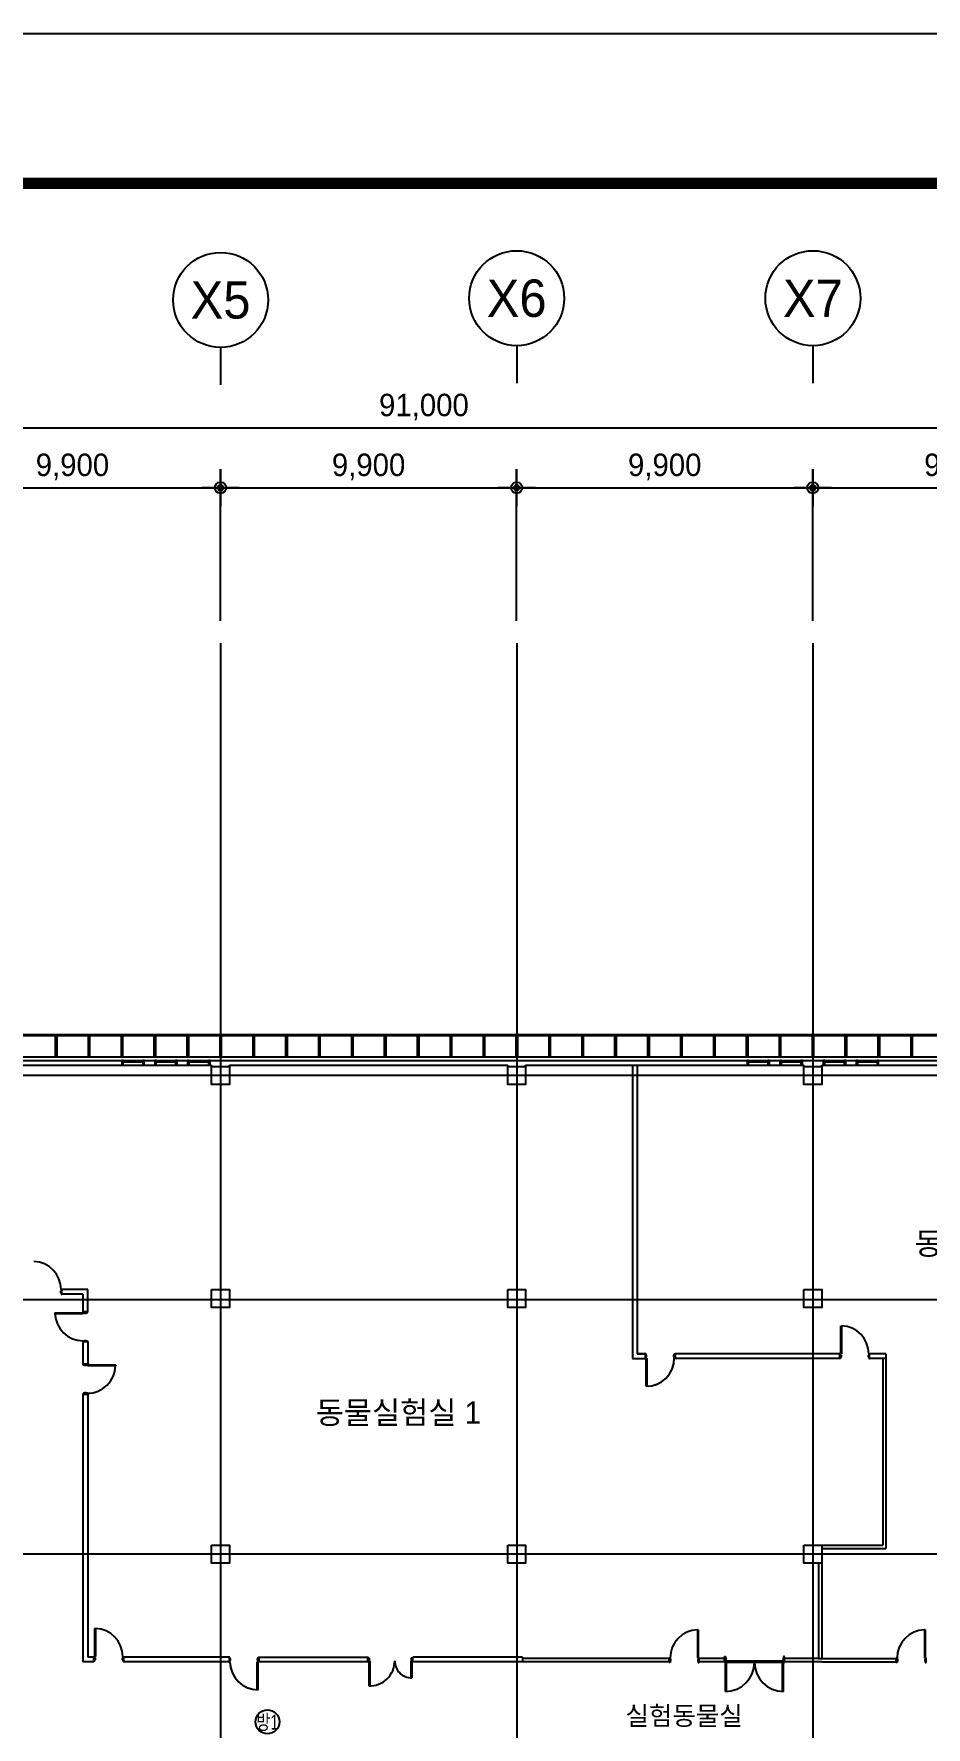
# Model space of a CAD drawing. Header units: metres. Extents: x 854089 to 1083578, y 553449 to 701949.
# Drawn here: x 935303 to 965132, y 645344 to 701949 of the extents above; entities that cross this region are included whole.
import ezdxf
from ezdxf.enums import TextEntityAlignment as Align

# ---------------------------------------------------------------- set-up
doc = ezdxf.new("R2010")
doc.units = ezdxf.units.M
doc.header["$LTSCALE"] = 300
doc.layers.get('Defpoints').update_dxf_attribs({"color": 8})
for name, color, linetype in [('001dmp-FORM', 7, 'Continuous'), ('A-AL', 6, 'Continuous'), ('A-CEN-1', 1, 'Continuous'), ('A-CON', 2, 'Continuous'), ('A-DIM', 7, 'Continuous'), ('A-GRID-DIMS', 14, 'Continuous'), ('A-TXT', 3, 'Continuous'), ('A-TXT-S', 3, 'Continuous'), ('A-WAL-DW', 7, 'Continuous'), ('A-WIN-GLASS', 4, 'Continuous'), ('DIM', 7, 'Continuous'), ('Text-방', 7, 'Continuous'), ('z', 9, 'Continuous'), ('외장그레이팅', 4, 'Continuous'), ('프레임', 5, 'Continuous')]:
    doc.layers.add(name, color=color, linetype=linetype)
doc.styles.add('TEXT(돋음)', font='')
doc.styles.add('돋움', font='')
doc.styles.get('TEXT(돋음)').set_extended_font_data('Dotum')
doc.styles.get('돋움').set_extended_font_data('Dotum')
doc.dimstyles.new('DIM250', dxfattribs={"dimscale": 250, "dimtxt": 3, "dimasz": 1, "dimexe": 2, "dimexo": 3, "dimgap": 1, "dimtad": 1, "dimdec": 0, "dimzin": 0, "dimdsep": 46, "dimlunit": 6, "dimtxsty": 'TEXT(돋음)', "dimblk": 'Z_DOT', "dimcen": 2.5, "dimdle": 2, "dimclrd": 256, "dimclre": 256, "dimclrt": 3, "dimadec": 0, "dimazin": 0, "dimtfac": 1, "dimtdec": 0, "dimtix": 1, "dimtmove": 2, "dimatfit": 3, "dimldrblk": 'Z_DOT', "dimfxl": 1, "dimtolj": 1, "dimtzin": 0, "dimarcsym": 0})

# ---------------------------------------------------------------- blocks, each defined once
blk = doc.blocks.new('이중외피a')
at = {"layer": '외장그레이팅'}
for p, q in [((2453864, -664026, 0), (2367228, -664026, 0)), ((2453834, -664056, 0), (2367269, -664056, 0))]:
    blk.add_line(p, q, dxfattribs=at)
at = {"layer": '프레임'}
for p, q in [((2394679, -664056, 0), (2394679, -664766, 0)), ((2394729, -664056, 0), (2394729, -664766, 0)), ((2395779, -664056, 0), (2395779, -664766, 0)), ((2395829, -664056, 0), (2395829, -664766, 0)), ((2396879, -664056, 0), (2396879, -664766, 0)), ((2396929, -664056, 0), (2396929, -664766, 0)), ((2397979, -664056, 0), (2397979, -664766, 0)), ((2398029, -664056, 0), (2398029, -664766, 0)), ((2399079, -664056, 0), (2399079, -664766, 0)), ((2399129, -664056, 0), (2399129, -664766, 0)), ((2400179, -664056, 0), (2400179, -664766, 0)), ((2400229, -664056, 0), (2400229, -664766, 0)), ((2401279, -664056, 0), (2401279, -664766, 0)), ((2401329, -664056, 0), (2401329, -664766, 0)), ((2402379, -664056, 0), (2402379, -664766, 0)), ((2402429, -664056, 0), (2402429, -664766, 0)), ((2403479, -664056, 0), (2403479, -664766, 0)), ((2403529, -664056, 0), (2403529, -664766, 0)), ((2404579, -664056, 0), (2404579, -664766, 0)), ((2404629, -664056, 0), (2404629, -664766, 0)), ((2405679, -664056, 0), (2405679, -664766, 0)), ((2405729, -664056, 0), (2405729, -664766, 0)), ((2406779, -664056, 0), (2406779, -664766, 0)), ((2406829, -664056, 0), (2406829, -664766, 0)), ((2407879, -664056, 0), (2407879, -664766, 0)), ((2407929, -664056, 0), (2407929, -664766, 0)), ((2408979, -664056, 0), (2408979, -664766, 0)), ((2409029, -664056, 0), (2409029, -664766, 0)), ((2410079, -664056, 0), (2410079, -664766, 0)), ((2410129, -664056, 0), (2410129, -664766, 0)), ((2411179, -664056, 0), (2411179, -664766, 0)), ((2411229, -664056, 0), (2411229, -664766, 0)), ((2412279, -664056, 0), (2412279, -664766, 0)), ((2412329, -664056, 0), (2412329, -664766, 0)), ((2413379, -664056, 0), (2413379, -664766, 0)), ((2413429, -664056, 0), (2413429, -664766, 0)), ((2414479, -664056, 0), (2414479, -664766, 0)), ((2414529, -664056, 0), (2414529, -664766, 0)), ((2415579, -664056, 0), (2415579, -664766, 0)), ((2415629, -664056, 0), (2415629, -664766, 0)), ((2416679, -664056, 0), (2416679, -664766, 0)), ((2416729, -664056, 0), (2416729, -664766, 0)), ((2417779, -664056, 0), (2417779, -664766, 0)), ((2417829, -664056, 0), (2417829, -664766, 0)), ((2418879, -664056, 0), (2418879, -664766, 0)), ((2418929, -664056, 0), (2418929, -664766, 0)), ((2419979, -664056, 0), (2419979, -664766, 0)), ((2420029, -664056, 0), (2420029, -664766, 0)), ((2421079, -664056, 0), (2421079, -664766, 0)), ((2421129, -664056, 0), (2421129, -664766, 0)), ((2422179, -664056, 0), (2422179, -664766, 0)), ((2422229, -664056, 0), (2422229, -664766, 0)), ((2423279, -664056, 0), (2423279, -664766, 0)), ((2423329, -664056, 0), (2423329, -664766, 0))]:
    blk.add_line(p, q, dxfattribs=at)
blk = doc.blocks.new('*U40')
blk.add_line((0, 5), (0, 0))
blk.add_circle((0, 11.35), 6.35)
at = {"color": 3, "style": '돋움'}
blk.add_attdef('NO', text='', height=5, dxfattribs=at).set_placement((0, 11.35), align=Align.MIDDLE_CENTER)
blk = doc.blocks.new('Z_DOT')
at = {"layer": 'DIM', "color": 7}
for p, q in [((0, -2.5), (0, 2.5)), ((-2.5, 0), (2.5, 0))]:
    blk.add_line(p, q, dxfattribs=at)
for radius in [0.75, 0.375]:
    blk.add_circle((0, 0), radius, dxfattribs=at)
blk = doc.blocks.new('*D78')
at = {"layer": 'A-DIM', "lineweight": -2, "transparency": 16777216}
for p, q in [((902843, 682325), (902843, 689275)), ((993843, 682325), (993843, 689275)), ((903093, 688775), (993593, 688775))]:
    blk.add_line(p, q, dxfattribs=at)
at = {"layer": 'Defpoints', "color": 0, "transparency": 16777216}
for p in [(993843, 688775), (902843, 681575), (993843, 681575)]:
    blk.add_point(p, dxfattribs=at)
at = {"layer": 'A-DIM', "lineweight": -2, "transparency": 16777216, "xscale": 250, "yscale": 250, "zscale": 250, "rotation": 180}
blk.add_blockref('Z_DOT', (902843, 688775), dxfattribs=at)
at = {"layer": 'A-DIM', "lineweight": -2, "transparency": 16777216, "xscale": 250, "yscale": 250, "zscale": 250}
blk.add_blockref('Z_DOT', (993843, 688775), dxfattribs=at)
at = {"layer": 'A-DIM', "color": 3, "transparency": 16777216, "insert": (948343, 689473), "char_height": 750, "attachment_point": 5, "style": 'TEXT(돋음)'}
blk.add_mtext('\\A1;91,000', dxfattribs=at)
blk = doc.blocks.new('*D83')
at = {"layer": 'A-DIM', "lineweight": -2, "transparency": 16777216}
for p, q in [((931643, 682325), (931643, 687275)), ((941543, 682325), (941543, 687275)), ((931893, 686775), (941293, 686775))]:
    blk.add_line(p, q, dxfattribs=at)
at = {"layer": 'Defpoints', "color": 0, "transparency": 16777216}
for p in [(941543, 686775), (931643, 681575), (941543, 681575)]:
    blk.add_point(p, dxfattribs=at)
at = {"layer": 'A-DIM', "lineweight": -2, "transparency": 16777216, "xscale": 250, "yscale": 250, "zscale": 250, "rotation": 180}
blk.add_blockref('Z_DOT', (931643, 686775), dxfattribs=at)
at = {"layer": 'A-DIM', "lineweight": -2, "transparency": 16777216, "xscale": 250, "yscale": 250, "zscale": 250}
blk.add_blockref('Z_DOT', (941543, 686775), dxfattribs=at)
at = {"layer": 'A-DIM', "color": 3, "transparency": 16777216, "insert": (936593, 687473), "char_height": 750, "attachment_point": 5, "style": 'TEXT(돋음)'}
blk.add_mtext('\\A1;9,900', dxfattribs=at)
blk = doc.blocks.new('*D84')
at = {"layer": 'A-DIM', "lineweight": -2, "transparency": 16777216}
for p, q in [((941543, 682325), (941543, 687275)), ((951443, 682325), (951443, 687275)), ((941793, 686775), (951193, 686775))]:
    blk.add_line(p, q, dxfattribs=at)
at = {"layer": 'Defpoints', "color": 0, "transparency": 16777216}
for p in [(951443, 686775), (941543, 681575), (951443, 681575)]:
    blk.add_point(p, dxfattribs=at)
at = {"layer": 'A-DIM', "lineweight": -2, "transparency": 16777216, "xscale": 250, "yscale": 250, "zscale": 250, "rotation": 180}
blk.add_blockref('Z_DOT', (941543, 686775), dxfattribs=at)
at = {"layer": 'A-DIM', "lineweight": -2, "transparency": 16777216, "xscale": 250, "yscale": 250, "zscale": 250}
blk.add_blockref('Z_DOT', (951443, 686775), dxfattribs=at)
at = {"layer": 'A-DIM', "color": 3, "transparency": 16777216, "insert": (946493, 687473), "char_height": 750, "attachment_point": 5, "style": 'TEXT(돋음)'}
blk.add_mtext('\\A1;9,900', dxfattribs=at)
blk = doc.blocks.new('*D85')
at = {"layer": 'A-DIM', "lineweight": -2, "transparency": 16777216}
for p, q in [((951443, 682325), (951443, 687275)), ((961343, 682325), (961343, 687275)), ((951693, 686775), (961093, 686775))]:
    blk.add_line(p, q, dxfattribs=at)
at = {"layer": 'Defpoints', "color": 0, "transparency": 16777216}
for p in [(961343, 686775), (951443, 681575), (961343, 681575)]:
    blk.add_point(p, dxfattribs=at)
at = {"layer": 'A-DIM', "lineweight": -2, "transparency": 16777216, "xscale": 250, "yscale": 250, "zscale": 250, "rotation": 180}
blk.add_blockref('Z_DOT', (951443, 686775), dxfattribs=at)
at = {"layer": 'A-DIM', "lineweight": -2, "transparency": 16777216, "xscale": 250, "yscale": 250, "zscale": 250}
blk.add_blockref('Z_DOT', (961343, 686775), dxfattribs=at)
at = {"layer": 'A-DIM', "color": 3, "transparency": 16777216, "insert": (956393, 687473), "char_height": 750, "attachment_point": 5, "style": 'TEXT(돋음)'}
blk.add_mtext('\\A1;9,900', dxfattribs=at)
blk = doc.blocks.new('*D86')
at = {"layer": 'A-DIM', "lineweight": -2, "transparency": 16777216}
for p, q in [((961343, 682325), (961343, 687275)), ((971243, 682325), (971243, 687275)), ((961593, 686775), (970993, 686775))]:
    blk.add_line(p, q, dxfattribs=at)
at = {"layer": 'Defpoints', "color": 0, "transparency": 16777216}
for p in [(971243, 686775), (961343, 681575), (971243, 681575)]:
    blk.add_point(p, dxfattribs=at)
at = {"layer": 'A-DIM', "lineweight": -2, "transparency": 16777216, "xscale": 250, "yscale": 250, "zscale": 250, "rotation": 180}
blk.add_blockref('Z_DOT', (961343, 686775), dxfattribs=at)
at = {"layer": 'A-DIM', "lineweight": -2, "transparency": 16777216, "xscale": 250, "yscale": 250, "zscale": 250}
blk.add_blockref('Z_DOT', (971243, 686775), dxfattribs=at)
at = {"layer": 'A-DIM', "color": 3, "transparency": 16777216, "insert": (966293, 687473), "char_height": 750, "attachment_point": 5, "style": 'TEXT(돋음)'}
blk.add_mtext('\\A1;9,900', dxfattribs=at)
blk = doc.blocks.new('xref-sheet(건축)')
at = {"layer": '001dmp-FORM', "color": 30}
blk.add_lwpolyline([(8410, 5940), (0, 5940), (0, 0), (8410, 0)], close=True, dxfattribs=at)
at = {"layer": '001dmp-FORM', "const_width": 15}
blk.add_lwpolyline([(300, 200), (300, 5740), (8210, 5740), (8210, 200)], close=True, dxfattribs=at)

msp = doc.modelspace()

# ---------------------------------------------------------------- linework, layer by layer
at = {"layer": 'A-AL', "ltscale": 3, "elevation": 0}
msp.add_lwpolyline([(915886.6, 646914.8), (909565.3, 667746.6), (994463.4, 667746.6), (994463.4, 583386.9), (973651.2, 589702.2), (973738.2, 589989.3), (994163.4, 583791.4), (994163.4, 624326.6), (993343.4, 624326.6)], dxfattribs=at)
at = {"layer": 'A-CEN-1', "linetype": 'Continuous'}
for p, q in [((941543.4, 681575.2), (941543.4, 632096.8)), ((951443.4, 681575.2), (951443.4, 632096.8)), ((961343.4, 681575.2), (961343.4, 632096.8)), ((1019023.5, 667126.6), (880541.6, 667126.6)), ((1019023.5, 659626.6), (880541.6, 659626.6)), ((1019023.5, 651126.6), (880541.6, 651126.6))]:
    msp.add_line(p, q, dxfattribs=at)
at = {"layer": 'A-CON', "elevation": 0}
for points in [[(941243.4, 667426.6), (941843.4, 667426.6), (941843.4, 666826.6), (941243.4, 666826.6)], [(951143.4, 667426.6), (951743.4, 667426.6), (951743.4, 666826.6), (951143.4, 666826.6)], [(961043.4, 667426.6), (961643.4, 667426.6), (961643.4, 666826.6), (961043.4, 666826.6)], [(941243.4, 659976.6), (941843.4, 659976.6), (941843.4, 659376.6), (941243.4, 659376.6)], [(951143.4, 659976.6), (951743.4, 659976.6), (951743.4, 659376.6), (951143.4, 659376.6)], [(961043.4, 659976.6), (961643.4, 659976.6), (961643.4, 659376.6), (961043.4, 659376.6)], [(941243.4, 651426.6), (941843.4, 651426.6), (941843.4, 650826.6), (941243.4, 650826.6)], [(951143.4, 651426.6), (951743.4, 651426.6), (951743.4, 650826.6), (951143.4, 650826.6)], [(961043.4, 651426.6), (961643.4, 651426.6), (961643.4, 650826.6), (961043.4, 650826.6)]]:
    msp.add_lwpolyline(points, close=True, dxfattribs=at)
at = {"layer": 'A-WAL-DW'}
for p, q in [((921444, 667626.7, 0), (994344, 667626.7, 0)), ((931944, 667476.7, 0), (941244, 667476.7, 0)), ((941244, 667426.8, 0), (941244, 667476.8, 0)), ((941844, 667476.7, 0), (951144, 667476.7, 0)), ((941844, 667426.8, 0), (941844, 667476.8, 0)), ((951144, 667426.8, 0), (951144, 667476.8, 0)), ((951744, 667426.8, 0), (951744, 667476.8, 0)), ((951744, 667476.7, 0), (961044, 667476.7, 0)), ((955313.4, 667476.7), (955313.4, 657666.6)), ((955473.4, 667476.7), (955473.4, 657826.6)), ((961044, 667426.8, 0), (961044, 667476.8, 0)), ((961644, 667426.8, 0), (961644, 667476.8, 0)), ((961644, 667476.7, 0), (970944, 667476.7, 0)), ((937103.4, 659976.6), (936243.4, 659976.6)), ((936943.4, 659816.6), (936243.4, 659816.6)), ((936943.4, 659816.6), (936943.4, 659226.6)), ((937103.4, 659226.6), (937103.4, 659976.6)), ((936943.4, 658226.6), (936943.4, 657476.6)), ((937103.4, 658226.6), (937103.4, 657476.6)), ((955473.4, 657826.6), (955743.4, 657826.6)), ((955743.4, 657826.6), (955493.4, 657826.6)), ((955493.4, 657826.6), (955743.4, 657826.6)), ((955743.4, 657826.6), (955493.4, 657826.6)), ((962243.4, 657826.6), (956743.4, 657826.6)), ((962243.4, 657826.6), (956843.4, 657826.6)), ((962243.4, 657826.6), (956843.4, 657826.6)), ((963783.4, 657826.6), (963243.4, 657826.6)), ((963783.4, 657826.6), (963783.4, 651316.6)), ((955313.4, 657666.6), (955743.4, 657666.6)), ((962243.4, 657666.6), (956743.4, 657666.6)), ((963783.4, 657666.6), (963243.4, 657666.6)), ((963683.4, 657666.6), (963683.4, 651426.6)), ((936943.4, 656476.6), (936943.4, 647526.6)), ((936943.4, 656476.6), (936943.4, 647526.6)), ((937103.4, 656476.6), (937103.4, 651466.6)), ((937103.4, 651466.6), (937103.4, 647686.6)), ((961643.4, 651426.6), (963683.4, 651426.6)), ((961643.4, 651316.6), (963783.4, 651316.6)), ((961533.4, 650826.6), (961533.4, 647636.6)), ((961643.4, 650826.6), (961643.4, 647636.6)), ((937303.4, 647686.6), (937103.4, 647686.6)), ((941828.4, 647686.6), (938303.4, 647686.6)), ((942828.4, 647686.6), (946466.6, 647686.6)), ((951643.4, 647686.6), (947966.6, 647686.6)), ((951643.4, 647686.6), (951643.4, 647526.6)), ((956543.4, 647636.6), (951643.4, 647636.6)), ((961533.4, 647636.6), (960393.4, 647636.6)), ((961533.4, 647636.6), (964131.6, 647636.6)), ((937303.4, 647526.6), (936943.4, 647526.6)), ((941828.4, 647526.6), (938303.4, 647526.6)), ((946466.6, 647526.6), (942828.4, 647526.6)), ((956543.4, 647526.6), (947966.6, 647526.6)), ((961643.4, 647526.6), (960393.4, 647526.6)), ((961643.4, 647526.6), (964131.6, 647526.6))]:
    msp.add_line(p, q, dxfattribs=at)
at = {"layer": 'A-WIN-GLASS'}
for p, q in [((938293.4, 667626.7, 0), (938943.4, 667626.7)), ((938293.4, 667586.7, 0), (938943.4, 667586.7)), ((938293.4, 667476.7, 0), (938943.4, 667476.7)), ((939393.4, 667626.7, 0), (940043.4, 667626.7)), ((939393.4, 667586.7, 0), (940043.4, 667586.7)), ((939393.4, 667476.7, 0), (940043.4, 667476.7)), ((940493.4, 667626.7, 0), (941143.4, 667626.7)), ((940493.4, 667586.7, 0), (941143.4, 667586.7)), ((940493.4, 667476.7, 0), (941143.4, 667476.7)), ((959193.4, 667626.7), (959843.4, 667626.7, 0)), ((959193.4, 667586.7), (959843.4, 667586.7, 0)), ((959193.4, 667476.7), (959843.4, 667476.7, 0)), ((960293.4, 667626.7), (960943.4, 667626.7, 0)), ((960293.4, 667586.7), (960943.4, 667586.7, 0)), ((960293.4, 667476.7), (960943.4, 667476.7, 0)), ((961743.4, 667626.7, 0), (962393.4, 667626.7)), ((961743.4, 667586.7, 0), (962393.4, 667586.7)), ((961743.4, 667476.7, 0), (962393.4, 667476.7)), ((962843.4, 667626.7, 0), (963493.4, 667626.7)), ((962843.4, 667586.7, 0), (963493.4, 667586.7)), ((962843.4, 667476.7, 0), (963493.4, 667476.7))]:
    msp.add_line(p, q, dxfattribs=at)
at = {"layer": 'A-WIN-GLASS', "elevation": 0}
for points in [[(938243.4, 667626.7), (938243.4, 667476.7), (938293.4, 667476.7), (938293.4, 667626.7)], [(938943.4, 667626.7), (938943.4, 667476.7), (938993.4, 667476.7), (938993.4, 667626.7)], [(939343.4, 667626.7), (939343.4, 667476.7), (939393.4, 667476.7), (939393.4, 667626.7)], [(940043.4, 667626.7), (940043.4, 667476.7), (940093.4, 667476.7), (940093.4, 667626.7)], [(940443.4, 667626.7), (940443.4, 667476.7), (940493.4, 667476.7), (940493.4, 667626.7)], [(941143.4, 667626.7), (941143.4, 667476.7), (941193.4, 667476.7), (941193.4, 667626.7)], [(961693.4, 667626.7), (961693.4, 667476.7), (961743.4, 667476.7), (961743.4, 667626.7)], [(962393.4, 667626.7), (962393.4, 667476.7), (962443.4, 667476.7), (962443.4, 667626.7)], [(962793.4, 667626.7), (962793.4, 667476.7), (962843.4, 667476.7), (962843.4, 667626.7)], [(963493.4, 667626.7), (963493.4, 667476.7), (963543.4, 667476.7), (963543.4, 667626.7)]]:
    msp.add_lwpolyline(points, close=True, dxfattribs=at)
at = {"layer": 'A-WIN-GLASS'}
for points in [[(959143.4, 667626.7), (959143.4, 667476.7), (959193.4, 667476.7), (959193.4, 667626.7)], [(959843.4, 667626.7), (959843.4, 667476.7), (959893.4, 667476.7), (959893.4, 667626.7)], [(960243.4, 667626.7), (960243.4, 667476.7), (960293.4, 667476.7), (960293.4, 667626.7)], [(960943.4, 667626.7), (960943.4, 667476.7), (960993.4, 667476.7), (960993.4, 667626.7)]]:
    msp.add_lwpolyline(points, close=True, dxfattribs=at)
at = {"layer": 'Text-방', "color": 1}
msp.add_circle((943111.3, 645520), 400, dxfattribs=at)
at = {"layer": 'z', "color": 4}
for p, q in [((936213.4, 659926.6), (936198.4, 659926.6)), ((936198.4, 659926.6), (936198.4, 659866.6)), ((936198.4, 659866.6), (936213.4, 659866.6)), ((936243.4, 659971.6), (936213.4, 659971.6)), ((936213.4, 659971.6), (936213.4, 659926.6)), ((936213.4, 659866.6), (936213.4, 659821.6)), ((936213.4, 659821.6), (936243.4, 659821.6)), ((936243.4, 659816.6), (936243.4, 659976.6)), ((936243.4, 659821.6), (936243.4, 659971.6)), ((936008.4, 659196.6), (936948.4, 659196.6)), ((936008.4, 659196.6), (936008.4, 659166.6)), ((936008.4, 659196.6), (936948.4, 659196.6)), ((936008.4, 659196.6), (936008.4, 659166.6)), ((936008.4, 659166.6), (936948.4, 659166.6)), ((936008.4, 659166.6), (936948.4, 659166.6)), ((937103.4, 659226.6), (936943.4, 659226.6)), ((937098.4, 659226.6), (936948.4, 659226.6)), ((936948.4, 659226.6), (936948.4, 659196.6)), ((937098.4, 659226.6), (936948.4, 659226.6)), ((936948.4, 659226.6), (936948.4, 659196.6)), ((936948.4, 659196.6), (936948.4, 659166.6)), ((936948.4, 659196.6), (936948.4, 659166.6)), ((936948.4, 659196.6), (936993.4, 659196.6)), ((936948.4, 659196.6), (936993.4, 659196.6)), ((936993.4, 659196.6), (936993.4, 659181.6)), ((936993.4, 659196.6), (936993.4, 659181.6)), ((936993.4, 659181.6), (937053.4, 659181.6)), ((936993.4, 659181.6), (937053.4, 659181.6)), ((937053.4, 659181.6), (937053.4, 659196.6)), ((937053.4, 659196.6), (937098.4, 659196.6)), ((937053.4, 659181.6), (937053.4, 659196.6)), ((937053.4, 659196.6), (937098.4, 659196.6)), ((937098.4, 659196.6), (937098.4, 659226.6)), ((937098.4, 659196.6), (937098.4, 659226.6)), ((962273.4, 658761.6), (962273.4, 657821.6)), ((962273.4, 658741.6), (962303.4, 658741.6)), ((962303.4, 658761.6), (962303.4, 657821.6)), ((937103.4, 658226.6), (936943.4, 658226.6)), ((936948.4, 658226.6), (936948.4, 658256.6)), ((936948.4, 658256.6), (936993.4, 658256.6)), ((936948.4, 658226.6), (936948.4, 658256.6)), ((936948.4, 658256.6), (936993.4, 658256.6)), ((937098.4, 658226.6), (936948.4, 658226.6)), ((937098.4, 658226.6), (936948.4, 658226.6)), ((936993.4, 658256.6), (936993.4, 658271.6)), ((936993.4, 658271.6), (937053.4, 658271.6)), ((936993.4, 658256.6), (936993.4, 658271.6)), ((936993.4, 658271.6), (937053.4, 658271.6)), ((937053.4, 658271.6), (937053.4, 658256.6)), ((937053.4, 658271.6), (937053.4, 658256.6)), ((937053.4, 658256.6), (937098.4, 658256.6)), ((937053.4, 658256.6), (937098.4, 658256.6)), ((937098.4, 658256.6), (937098.4, 658226.6)), ((937098.4, 658256.6), (937098.4, 658226.6)), ((955473.4, 657826.6), (955473.4, 657826.6)), ((955743.4, 657828.3), (955743.4, 657678.3)), ((955773.4, 657828.3), (955743.4, 657828.3)), ((955743.4, 657828.3), (955743.4, 657666.6)), ((955773.4, 657828.3), (955743.4, 657828.3)), ((955773.4, 657783.3), (955773.4, 657828.3)), ((955773.4, 657783.3), (955773.4, 657828.3)), ((955788.4, 657783.3), (955773.4, 657783.3)), ((955788.4, 657783.3), (955773.4, 657783.3)), ((955788.4, 657723.3), (955788.4, 657783.3)), ((955788.4, 657723.3), (955788.4, 657783.3)), ((956698.4, 657723.3), (956698.4, 657783.3)), ((956698.4, 657783.3), (956713.4, 657783.3)), ((956698.4, 657723.3), (956698.4, 657783.3)), ((956698.4, 657783.3), (956713.4, 657783.3)), ((956713.4, 657783.3), (956713.4, 657828.3)), ((956713.4, 657828.3), (956743.4, 657828.3)), ((956713.4, 657783.3), (956713.4, 657828.3)), ((956713.4, 657828.3), (956743.4, 657828.3)), ((956743.4, 657826.6), (956743.4, 657666.6)), ((962243.4, 657666.6), (962243.4, 657826.6)), ((962243.4, 657821.6), (962273.4, 657821.6)), ((962273.4, 657821.6), (962303.4, 657821.6)), ((962273.4, 657821.6), (962273.4, 657776.6)), ((962273.4, 657776.6), (962288.4, 657776.6)), ((962288.4, 657776.6), (962288.4, 657716.6)), ((963213.4, 657776.6), (963198.4, 657776.6)), ((963198.4, 657776.6), (963198.4, 657716.6)), ((963243.4, 657821.6), (963213.4, 657821.6)), ((963213.4, 657821.6), (963213.4, 657776.6)), ((963243.4, 657666.6), (963243.4, 657826.6)), ((937103.4, 657476.6), (936943.4, 657476.6)), ((936948.4, 657476.6), (937098.4, 657476.6)), ((936948.4, 657446.6), (936948.4, 657476.6)), ((936948.4, 657476.6), (937098.4, 657476.6)), ((936948.4, 657446.6), (936948.4, 657476.6)), ((936993.4, 657446.6), (936948.4, 657446.6)), ((936993.4, 657446.6), (936948.4, 657446.6)), ((936993.4, 657431.6), (936993.4, 657446.6)), ((936993.4, 657431.6), (936993.4, 657446.6)), ((937053.4, 657431.6), (936993.4, 657431.6)), ((937053.4, 657431.6), (936993.4, 657431.6)), ((937098.4, 657446.6), (937053.4, 657446.6)), ((937053.4, 657446.6), (937053.4, 657431.6)), ((937098.4, 657446.6), (937053.4, 657446.6)), ((937053.4, 657446.6), (937053.4, 657431.6)), ((937098.4, 657476.6), (937098.4, 657446.6)), ((937098.4, 657476.6), (937098.4, 657446.6)), ((938038.4, 657446.6), (937098.4, 657446.6)), ((937098.4, 657446.6), (937098.4, 657416.6)), ((938038.4, 657446.6), (937098.4, 657446.6)), ((937098.4, 657446.6), (937098.4, 657416.6)), ((938038.4, 657416.6), (937098.4, 657416.6)), ((938038.4, 657416.6), (937098.4, 657416.6)), ((937153.4, 657476.6), (937103.4, 657476.6)), ((938038.4, 657446.6), (938038.4, 657416.6)), ((938038.4, 657446.6), (938038.4, 657416.6)), ((955743.4, 657678.3), (955773.4, 657678.3)), ((955743.4, 657678.3), (955773.4, 657678.3)), ((955773.4, 657678.3), (955773.4, 657723.3)), ((955773.4, 657723.3), (955788.4, 657723.3)), ((955773.4, 657678.3), (955773.4, 657723.3)), ((955773.4, 657723.3), (955788.4, 657723.3)), ((955773.4, 656738.3), (955773.4, 657678.3)), ((955773.4, 656738.3), (955773.4, 657678.3)), ((955803.4, 656738.3), (955803.4, 657678.3)), ((955803.4, 656738.3), (955803.4, 657678.3)), ((956713.4, 657723.3), (956698.4, 657723.3)), ((956713.4, 657723.3), (956698.4, 657723.3)), ((956713.4, 657678.3), (956713.4, 657723.3)), ((956713.4, 657678.3), (956713.4, 657723.3)), ((956743.4, 657678.3), (956713.4, 657678.3)), ((956743.4, 657678.3), (956713.4, 657678.3)), ((962273.4, 657671.6), (962243.4, 657671.6)), ((962288.4, 657716.6), (962273.4, 657716.6)), ((962273.4, 657716.6), (962273.4, 657671.6)), ((963198.4, 657716.6), (963213.4, 657716.6)), ((963213.4, 657716.6), (963213.4, 657671.6)), ((963213.4, 657671.6), (963243.4, 657671.6)), ((937103.4, 656476.6), (936943.4, 656476.6)), ((936993.4, 656506.6), (936948.4, 656506.6)), ((936948.4, 656506.6), (936948.4, 656476.6)), ((936993.4, 656506.6), (936948.4, 656506.6)), ((936948.4, 656506.6), (936948.4, 656476.6)), ((936948.4, 656476.6), (937098.4, 656476.6)), ((936948.4, 656476.6), (937098.4, 656476.6)), ((937053.4, 656521.6), (936993.4, 656521.6)), ((936993.4, 656521.6), (936993.4, 656506.6)), ((937053.4, 656521.6), (936993.4, 656521.6)), ((936993.4, 656521.6), (936993.4, 656506.6)), ((937053.4, 656506.6), (937053.4, 656521.6)), ((937053.4, 656506.6), (937053.4, 656521.6)), ((937098.4, 656506.6), (937053.4, 656506.6)), ((937098.4, 656506.6), (937053.4, 656506.6)), ((937098.4, 656476.6), (937098.4, 656506.6)), ((937098.4, 656476.6), (937098.4, 656506.6)), ((937153.4, 656476.6), (937103.4, 656476.6)), ((937333.4, 648641.6), (937333.4, 647701.6)), ((937333.4, 648641.6), (937363.4, 648641.6)), ((937333.4, 648641.6), (937333.4, 647701.6)), ((937333.4, 648641.6), (937363.4, 648641.6)), ((937363.4, 648641.6), (937363.4, 647701.6)), ((937363.4, 648641.6), (937363.4, 647701.6)), ((957483.4, 648596.6), (957483.4, 647656.6)), ((957513.4, 648596.6), (957483.4, 648596.6)), ((957483.4, 648596.6), (957483.4, 647656.6)), ((957513.4, 648596.6), (957483.4, 648596.6)), ((957513.4, 648596.6), (957513.4, 647656.6)), ((957513.4, 648596.6), (957513.4, 647656.6)), ((965071.7, 648596.6), (965071.7, 647656.6)), ((965101.6, 648596.6), (965071.7, 648596.6)), ((965071.7, 648596.6), (965071.7, 647656.6)), ((965101.6, 648596.6), (965071.7, 648596.6)), ((965101.6, 648596.6), (965101.6, 647656.6)), ((965101.6, 648596.6), (965101.6, 647656.6)), ((937303.4, 647551.6), (937303.4, 647701.6)), ((937303.4, 647701.6), (937333.4, 647701.6)), ((937303.4, 647551.6), (937303.4, 647701.6)), ((937303.4, 647701.6), (937333.4, 647701.6)), ((937303.4, 647686.6), (937303.4, 647526.6)), ((937333.4, 647701.6), (937363.4, 647701.6)), ((937333.4, 647701.6), (937363.4, 647701.6)), ((937333.4, 647701.6), (937333.4, 647656.6)), ((937333.4, 647701.6), (937333.4, 647656.6)), ((937333.4, 647656.6), (937348.4, 647656.6)), ((937333.4, 647656.6), (937348.4, 647656.6)), ((937348.4, 647596.6), (937333.4, 647596.6)), ((937333.4, 647596.6), (937333.4, 647551.6)), ((937348.4, 647596.6), (937333.4, 647596.6)), ((937333.4, 647596.6), (937333.4, 647551.6)), ((937348.4, 647656.6), (937348.4, 647596.6)), ((937348.4, 647656.6), (937348.4, 647596.6)), ((938273.4, 647656.6), (938258.4, 647656.6)), ((938258.4, 647656.6), (938258.4, 647596.6)), ((938273.4, 647656.6), (938258.4, 647656.6)), ((938258.4, 647656.6), (938258.4, 647596.6)), ((938258.4, 647596.6), (938273.4, 647596.6)), ((938258.4, 647596.6), (938273.4, 647596.6)), ((938303.4, 647701.6), (938273.4, 647701.6)), ((938273.4, 647701.6), (938273.4, 647656.6)), ((938303.4, 647701.6), (938273.4, 647701.6)), ((938273.4, 647701.6), (938273.4, 647656.6)), ((938273.4, 647596.6), (938273.4, 647551.6)), ((938273.4, 647596.6), (938273.4, 647551.6)), ((938303.4, 647551.6), (938303.4, 647701.6)), ((938303.4, 647551.6), (938303.4, 647701.6)), ((938303.4, 647686.6), (938303.4, 647526.6)), ((941828.4, 647686.6), (941828.4, 647526.6)), ((941828.4, 647681.6), (941828.4, 647531.6)), ((941858.4, 647681.6), (941828.4, 647681.6)), ((941828.4, 647681.6), (941828.4, 647531.6)), ((941858.4, 647681.6), (941828.4, 647681.6)), ((941858.4, 647636.6), (941858.4, 647681.6)), ((941858.4, 647636.6), (941858.4, 647681.6)), ((941873.4, 647636.6), (941858.4, 647636.6)), ((941873.4, 647636.6), (941858.4, 647636.6)), ((941858.4, 647531.6), (941858.4, 647576.6)), ((941858.4, 647576.6), (941873.4, 647576.6)), ((941858.4, 647531.6), (941858.4, 647576.6)), ((941858.4, 647576.6), (941873.4, 647576.6)), ((941873.4, 647576.6), (941873.4, 647636.6)), ((941873.4, 647576.6), (941873.4, 647636.6)), ((942783.4, 647576.6), (942783.4, 647636.6)), ((942783.4, 647636.6), (942798.4, 647636.6)), ((942783.4, 647576.6), (942783.4, 647636.6)), ((942783.4, 647636.6), (942798.4, 647636.6)), ((942798.4, 647576.6), (942783.4, 647576.6)), ((942798.4, 647576.6), (942783.4, 647576.6)), ((942798.4, 647636.6), (942798.4, 647681.6)), ((942798.4, 647681.6), (942828.4, 647681.6)), ((942798.4, 647636.6), (942798.4, 647681.6)), ((942798.4, 647681.6), (942828.4, 647681.6)), ((942798.4, 647531.6), (942798.4, 647576.6)), ((942798.4, 647531.6), (942798.4, 647576.6)), ((942828.4, 647686.6), (942828.4, 647526.6)), ((942828.4, 647681.6), (942828.4, 647531.6)), ((942828.4, 647681.6), (942828.4, 647531.6)), ((946466.6, 647526.6), (946466.6, 647686.6)), ((946516.5, 647656.6), (946466.6, 647656.6)), ((946466.6, 647556.6), (946466.6, 647656.6)), ((946516.5, 647656.6), (946466.6, 647656.6)), ((946466.6, 647556.6), (946466.6, 647656.6)), ((946516.5, 647592.5), (946496, 647592.5)), ((946496, 647592.5), (946496, 647556.6)), ((946516.5, 647592.5), (946496, 647592.5)), ((946496, 647592.5), (946496, 647556.6)), ((946516.5, 647656.6), (946516.5, 647592.5)), ((946516.5, 647656.6), (946516.5, 647592.5)), ((947916.8, 647656.6), (947916.8, 647592.5)), ((947916.8, 647656.6), (947966.6, 647656.6)), ((947916.8, 647656.6), (947916.8, 647592.5)), ((947916.8, 647656.6), (947966.6, 647656.6)), ((947916.8, 647592.5), (947937.3, 647592.5)), ((947916.8, 647592.5), (947937.3, 647592.5)), ((947937.3, 647592.5), (947937.3, 647556.6)), ((947937.3, 647592.5), (947937.3, 647556.6)), ((947966.6, 647526.6), (947966.6, 647686.6)), ((947966.6, 647556.6), (947966.6, 647656.6)), ((947966.6, 647556.6), (947966.6, 647656.6)), ((947966.6, 647556.6), (947966.6, 647656.6)), ((947966.6, 647556.6), (947966.6, 647656.6)), ((956543.4, 647506.6), (956543.4, 647656.6)), ((956543.4, 647656.6), (956573.4, 647656.6)), ((956543.4, 647506.6), (956543.4, 647656.6)), ((956543.4, 647656.6), (956573.4, 647656.6)), ((956573.4, 647656.6), (956573.4, 647611.6)), ((956573.4, 647656.6), (956573.4, 647611.6)), ((956573.4, 647611.6), (956588.4, 647611.6)), ((956573.4, 647611.6), (956588.4, 647611.6)), ((956588.4, 647611.6), (956588.4, 647551.6)), ((956588.4, 647611.6), (956588.4, 647551.6)), ((957513.4, 647656.6), (957483.4, 647656.6)), ((957513.4, 647656.6), (957483.4, 647656.6)), ((957513.4, 647611.6), (957498.4, 647611.6)), ((957498.4, 647611.6), (957498.4, 647551.6)), ((957513.4, 647611.6), (957498.4, 647611.6)), ((957498.4, 647611.6), (957498.4, 647551.6)), ((957543.4, 647656.6), (957513.4, 647656.6)), ((957513.4, 647656.6), (957513.4, 647611.6)), ((957543.4, 647656.6), (957513.4, 647656.6)), ((957513.4, 647656.6), (957513.4, 647611.6)), ((957543.4, 647506.6), (957543.4, 647656.6)), ((958393.4, 647636.6), (957543.4, 647636.6)), ((958393.4, 647506.6), (958393.4, 647706.6)), ((958393.4, 647706.6), (958423.4, 647706.6)), ((958393.4, 647506.6), (958393.4, 647706.6)), ((958393.4, 647706.6), (958423.4, 647706.6)), ((958423.4, 647706.6), (958423.4, 647661.6)), ((958423.4, 647706.6), (958423.4, 647661.6)), ((958423.4, 647661.6), (958438.4, 647661.6)), ((958423.4, 647661.6), (958438.4, 647661.6)), ((958438.4, 647661.6), (958438.4, 647551.6)), ((958438.4, 647661.6), (958438.4, 647551.6)), ((960363.4, 647661.6), (960348.4, 647661.6)), ((960348.4, 647661.6), (960348.4, 647551.6)), ((960363.4, 647661.6), (960348.4, 647661.6)), ((960348.4, 647661.6), (960348.4, 647551.6)), ((960393.4, 647706.6), (960363.4, 647706.6)), ((960363.4, 647706.6), (960363.4, 647661.6)), ((960393.4, 647706.6), (960363.4, 647706.6)), ((960363.4, 647706.6), (960363.4, 647661.6)), ((960393.4, 647506.6), (960393.4, 647706.6)), ((960393.4, 647506.6), (960393.4, 647706.6)), ((964131.6, 647506.6), (964131.6, 647656.6)), ((964131.6, 647656.6), (964161.6, 647656.6)), ((964131.6, 647506.6), (964131.6, 647656.6)), ((964131.6, 647656.6), (964161.6, 647656.6)), ((964131.6, 647636.6), (964131.6, 647526.6)), ((964161.6, 647656.6), (964161.6, 647611.6)), ((964161.6, 647656.6), (964161.6, 647611.6)), ((964161.6, 647611.6), (964176.6, 647611.6)), ((964161.6, 647611.6), (964176.6, 647611.6)), ((964176.6, 647611.6), (964176.6, 647551.6)), ((964176.6, 647611.6), (964176.6, 647551.6)), ((965101.6, 647611.6), (965086.6, 647611.6)), ((965086.6, 647611.6), (965086.6, 647551.6)), ((965101.6, 647611.6), (965086.6, 647611.6)), ((965086.6, 647611.6), (965086.6, 647551.6)), ((965131.6, 647656.6), (965101.6, 647656.6)), ((965101.6, 647656.6), (965101.6, 647611.6)), ((965131.6, 647656.6), (965101.6, 647656.6)), ((965101.6, 647656.6), (965101.6, 647611.6)), ((965131.6, 647506.6), (965131.6, 647656.6)), ((965131.6, 647506.6), (965131.6, 647656.6)), ((937333.4, 647551.6), (937303.4, 647551.6)), ((937333.4, 647551.6), (937303.4, 647551.6)), ((938273.4, 647551.6), (938303.4, 647551.6)), ((938273.4, 647551.6), (938303.4, 647551.6)), ((941828.4, 647531.6), (941858.4, 647531.6)), ((941828.4, 647531.6), (941858.4, 647531.6)), ((942768.4, 646591.6), (942768.4, 647531.6)), ((942768.4, 647531.6), (942798.4, 647531.6)), ((942768.4, 646591.6), (942768.4, 647531.6)), ((942798.4, 646591.6), (942798.4, 647531.6)), ((942798.4, 646591.6), (942798.4, 647531.6)), ((942828.4, 647531.6), (942798.4, 647531.6)), ((942828.4, 647531.6), (942798.4, 647531.6)), ((946496, 647556.6), (946466.6, 647556.6)), ((946496, 647556.6), (946466.6, 647556.6)), ((946531.3, 647556.6), (946496, 647556.6)), ((946496, 647556.6), (946496, 646722.3)), ((946531.3, 647556.6), (946496, 647556.6)), ((946496, 647556.6), (946496, 646722.3)), ((946531.3, 647556.6), (946531.3, 646721.6)), ((946531.3, 647556.6), (946531.3, 646721.6)), ((947364.8, 647526.6), (947368.5, 647526.6)), ((947902, 647556.6), (947902, 646992.4)), ((947902, 647556.6), (947937.3, 647556.6)), ((947902, 647556.6), (947902, 646992.4)), ((947902, 647556.6), (947937.3, 647556.6)), ((947937.3, 647556.6), (947966.6, 647556.6)), ((947937.3, 647556.6), (947937.3, 646991.6)), ((947937.3, 647556.6), (947966.6, 647556.6)), ((947937.3, 647556.6), (947937.3, 646991.6)), ((956573.4, 647506.6), (956543.4, 647506.6)), ((956573.4, 647506.6), (956543.4, 647506.6)), ((956588.4, 647551.6), (956573.4, 647551.6)), ((956573.4, 647551.6), (956573.4, 647506.6)), ((956588.4, 647551.6), (956573.4, 647551.6)), ((956573.4, 647551.6), (956573.4, 647506.6)), ((957498.4, 647551.6), (957513.4, 647551.6)), ((957498.4, 647551.6), (957513.4, 647551.6)), ((957513.4, 647551.6), (957513.4, 647506.6)), ((957513.4, 647551.6), (957513.4, 647506.6)), ((957513.4, 647531.6), (957543.4, 647531.6)), ((957513.4, 647506.6), (957543.4, 647506.6)), ((958393.4, 647526.6), (957543.4, 647526.6)), ((958423.4, 647506.6), (958393.4, 647506.6)), ((958423.4, 647506.6), (958393.4, 647506.6)), ((960363.4, 647551.6), (958423.4, 647551.6)), ((958438.4, 647551.6), (958423.4, 647551.6)), ((958423.4, 647551.6), (958423.4, 647506.6)), ((960363.4, 647551.6), (958423.4, 647551.6)), ((958438.4, 647551.6), (958423.4, 647551.6)), ((958423.4, 647551.6), (958423.4, 647506.6)), ((958423.4, 647506.6), (958453.4, 647506.6)), ((958423.4, 646536.6), (958423.4, 647506.6)), ((958423.4, 647506.6), (958453.4, 647506.6)), ((958423.4, 646536.6), (958423.4, 647506.6)), ((960363.4, 647506.6), (958423.4, 647506.6)), ((960363.4, 647506.6), (958423.4, 647506.6)), ((958453.4, 646537.1), (958453.4, 647506.6)), ((958453.4, 646537.1), (958453.4, 647506.6)), ((960333.4, 646537.1), (960333.4, 647506.6)), ((960333.4, 647506.6), (960363.4, 647506.6)), ((960333.4, 646537.1), (960333.4, 647506.6)), ((960333.4, 647506.6), (960363.4, 647506.6)), ((960348.4, 647551.6), (960363.4, 647551.6)), ((960348.4, 647551.6), (960363.4, 647551.6)), ((960363.4, 647551.6), (960363.4, 647506.6)), ((960363.4, 647551.6), (960363.4, 647506.6)), ((960363.4, 646536.6), (960363.4, 647506.6)), ((960363.4, 646536.6), (960363.4, 647506.6)), ((960363.4, 647506.6), (960393.4, 647506.6)), ((960363.4, 647506.6), (960393.4, 647506.6)), ((964161.6, 647506.6), (964131.6, 647506.6)), ((964161.6, 647506.6), (964131.6, 647506.6)), ((964176.6, 647551.6), (964161.6, 647551.6)), ((964161.6, 647551.6), (964161.6, 647506.6)), ((964176.6, 647551.6), (964161.6, 647551.6)), ((964161.6, 647551.6), (964161.6, 647506.6)), ((965086.6, 647551.6), (965101.6, 647551.6)), ((965086.6, 647551.6), (965101.6, 647551.6)), ((965101.6, 647551.6), (965101.6, 647506.6)), ((965101.6, 647551.6), (965101.6, 647506.6)), ((965101.6, 647506.6), (965131.6, 647506.6)), ((965101.6, 647506.6), (965131.6, 647506.6)), ((942768.4, 646611.6), (942798.4, 646611.6)), ((942768.4, 646611.6), (942798.4, 646611.6)), ((958424, 646536.6), (958423.4, 646536.6)), ((958424, 646536.6), (958423.4, 646536.6)), ((960362.8, 646536.6), (960363.4, 646536.6)), ((960362.8, 646536.6), (960363.4, 646536.6))]:
    msp.add_line(p, q, dxfattribs=at)
for centre, radius, start, end in [((935273.4, 659971.6), 940, 360, 88.1729), ((936948.4, 659196.6), 940, 181.8271, 270), ((936948.4, 659196.6), 940, 181.8271, 270), ((962273.4, 657821.6), 940, 360, 88.1729), ((937098.4, 657446.6), 940, 270, 358.1729), ((937098.4, 657446.6), 940, 270, 358.1729), ((955773.4, 657678.3), 940, 270, 0), ((955773.4, 657678.3), 940, 270, 358.1729), ((937333.4, 647701.6), 940, 360, 88.1729), ((937333.4, 647701.6), 940, 360, 88.1729), ((957513.4, 647656.6), 940, 91.8271, 180), ((957513.4, 647656.6), 940, 91.8271, 180), ((965101.6, 647656.6), 940, 91.8271, 180), ((965101.6, 647656.6), 940, 91.8271, 180), ((942798.4, 647531.6), 940, 180, 270), ((942798.4, 647531.6), 940, 181.8271, 270), ((946531.3, 647556.6), 835, 267.58091, 0), ((946531.3, 647556.6), 835, 267.58091, 0), ((947931.3, 647556.6), 565, 180, 270.60846), ((947931.3, 647556.6), 565, 180, 270.60846), ((958423.4, 647506.6), 970, 270.00002, 0.00001), ((958423.4, 647506.6), 970, 270.00002, 0.00001), ((960363.4, 647506.6), 970, 180.00001, 270), ((960363.4, 647506.6), 970, 180.00001, 270)]:
    msp.add_arc(centre, radius, start, end, dxfattribs=at)
at = {"layer": '외장그레이팅'}
for p, q in [((995203.4, 668486.6, 0), (908567.2, 668486.6, 0)), ((995203.4, 668456.6, 0), (908567.2, 668456.6, 0))]:
    msp.add_line(p, q, dxfattribs=at)

# ---------------------------------------------------------------- block references
at = {"xscale": 24.9999912600033, "yscale": 24.9999912364292, "zscale": 24.99999123690949}
msp.add_blockref('xref-sheet(건축)', (854089, 553449.2), dxfattribs=at)
msp.add_blockref('이중외피a', (-1458661, 1332512.7))
at = {"layer": 'A-GRID-DIMS', "xscale": 250, "yscale": 250, "zscale": 250, "rotation": 359.9999997683606}
for p, values in [((941545.4, 690217.9, 0), {'NO': 'X5'}), ((951443.4, 690275.2, 0), {'NO': 'X6'}), ((961345.4, 690275.1, 0), {'NO': 'X7'})]:
    msp.add_blockref('*U40', p, dxfattribs=at).add_auto_attribs(values)

# ---------------------------------------------------------------- texts
at = {"layer": 'A-TXT', "color": 3, "style": '돋움'}
for s, p in [('동물실험실 2', (964744.8, 661139, 0)), ('동물실험실 1', (944724.8, 655484.9, 0))]:
    msp.add_text(s, height=750, rotation=0.00001, dxfattribs=at).set_placement(p)
at = {"layer": 'A-TXT-S', "color": 3, "style": '돋움'}
msp.add_text('실험동물실', height=625, rotation=0.00001, dxfattribs=at).set_placement((955080.1, 645411.9))
at = {"layer": 'Text-방', "style": 'TEXT(돋음)', "width": 0.75}
msp.add_text('방1', height=500, dxfattribs=at).set_placement((943111.3, 645514.6), align=Align.MIDDLE_CENTER)

# ---------------------------------------------------------------- dimensions: what is measured, and where the dimension line sits
at = {"layer": 'A-DIM'}
for base, p1, p2, picture, middle in [((993843.4, 688775.2, 0), (902843.4, 681575.2, 0), (993843.4, 681575.2, 0), '*D78', (948343.4, 689473, 0)), ((941543.4, 686775.2, 0), (931643.4, 681575.2, 0), (941543.4, 681575.2, 0), '*D83', (936593.4, 687473, 0)), ((951443.4, 686775.2, 0), (941543.4, 681575.2, 0), (951443.4, 681575.2, 0), '*D84', (946493.4, 687473, 0)), ((961343.4, 686775.2, 0), (951443.4, 681575.2, 0), (961343.4, 681575.2, 0), '*D85', (956393.4, 687473, 0)), ((971243.4, 686775.2, 0), (961343.4, 681575.2, 0), (971243.4, 681575.2, 0), '*D86', (966293.4, 687473, 0))]:
    dim = msp.add_linear_dim(base=base, p1=p1, p2=p2, angle=360, dimstyle='DIM250', dxfattribs=at)
    dim.commit()
    dim.dimension.update_dxf_attribs({"geometry": picture, "text_midpoint": middle})

doc.saveas('drawing.dxf')
